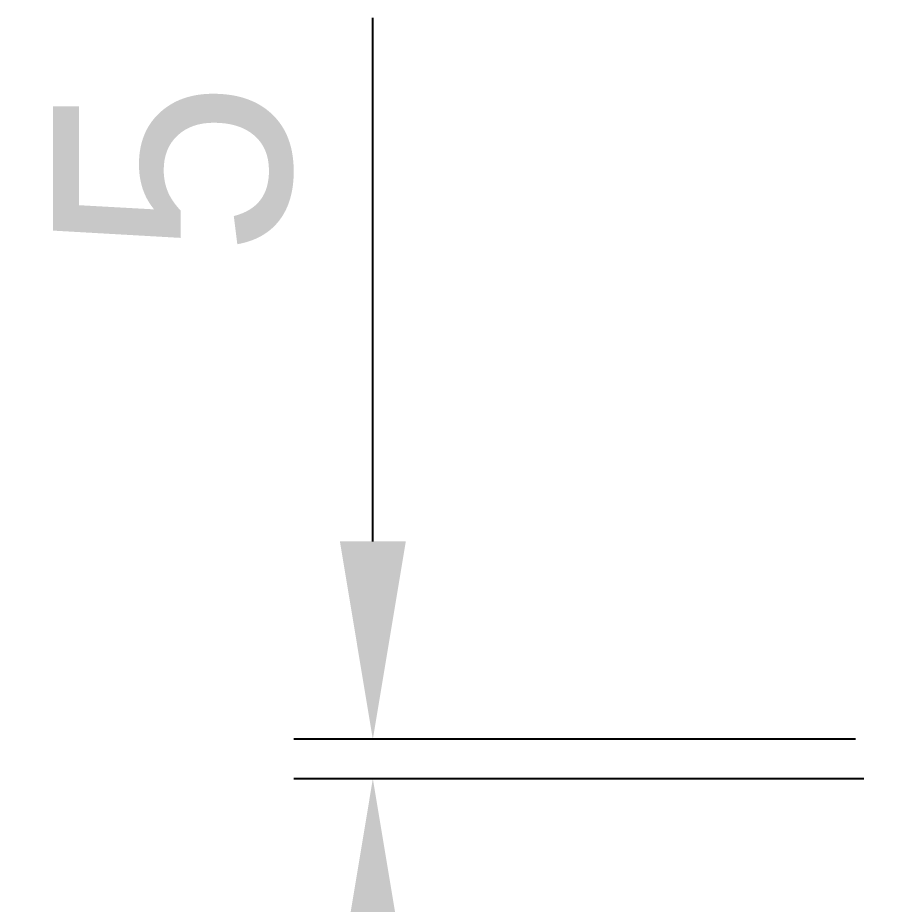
# Model space of a CAD drawing. Header units: millimetres. Extents: x 5828 to 6704, y 123 to 421.
# Drawn here: x 6329.5 to 6335.03, y 224.58 to 230.18 of the extents above; entities that cross this region are included whole.
import ezdxf

# ---------------------------------------------------------------- set-up
doc = ezdxf.new("R2010")
doc.units = ezdxf.units.MM
doc.layers.add('尺寸标注', color=7, linetype='Continuous')
doc.styles.add('微软雅黑', font='msyh.ttc', dxfattribs={"height": 1.5})
doc.dimstyles.new('尺寸标注_1_20比例', dxfattribs={"dimtxt": 1.5, "dimasz": 1.25, "dimexe": 0.5, "dimexo": 0.4, "dimgap": 0.5, "dimtad": 1, "dimdec": 1, "dimlfac": 20, "dimdsep": 46, "dimtxsty": '微软雅黑', "dimcen": 0.09, "dimadec": 0, "dimazin": 0, "dimtp": 0.01, "dimtm": 0.01, "dimtfac": 1, "dimtdec": 1, "dimtofl": 0, "dimtmove": 0, "dimatfit": 3, "dimfxl": 1, "dimtolj": 1, "dimarcsym": 0})

# ---------------------------------------------------------------- blocks, each defined once
blk = doc.blocks.new('*D1069')
at = {"layer": 'Defpoints', "color": 0}
for p in [(6331.7491, 225.6193), (6335.2009, 225.6193), (6335.2539, 225.3693)]:
    blk.add_point(p, dxfattribs=at)
at = {"layer": '尺寸标注', "color": 0, "lineweight": -2}
for p, q in [((6331.7491, 226.8693), (6331.7491, 230.1784)), ((6334.8009, 225.6193), (6331.2491, 225.6193)), ((6334.8539, 225.3693), (6331.2491, 225.3693)), ((6331.7491, 224.1193), (6331.7491, 222.8693))]:
    blk.add_line(p, q, dxfattribs=at)
at = {"layer": '尺寸标注', "color": 0}
for points in [[(6331.5408, 226.8693), (6331.9575, 226.8693), (6331.7491, 225.6193)], [(6331.9575, 224.1193), (6331.5408, 224.1193), (6331.7491, 225.3693)]]:
    blk.add_solid(points, dxfattribs=at)
at = {"layer": '尺寸标注', "color": 0, "insert": (6330.4883, 229.2245), "char_height": 1.5, "attachment_point": 5, "rotation": 90, "style": '微软雅黑'}
blk.add_mtext('\\A1;\\A1;{\\fAlibaba PuHuiTi 3.0 55 Regular|b0|i0|c134|p18;5}', dxfattribs=at)

msp = doc.modelspace()

# ---------------------------------------------------------------- dimensions: what is measured, and where the dimension line sits
at = {"layer": '尺寸标注'}
dim = msp.add_linear_dim(base=(6331.7491, 225.6193), p1=(6335.2539, 225.3693), p2=(6335.2009, 225.6193), angle=90, text='\\A1;{\\fAlibaba PuHuiTi 3.0 55 Regular|b0|i0|c134|p18;<>}', dimstyle='尺寸标注_1_20比例', dxfattribs=at)
dim.commit()
dim.dimension.update_dxf_attribs({"geometry": '*D1069', "text_midpoint": (6331.7491, 229.2245), "dimtype": 160})

doc.saveas('drawing.dxf')
